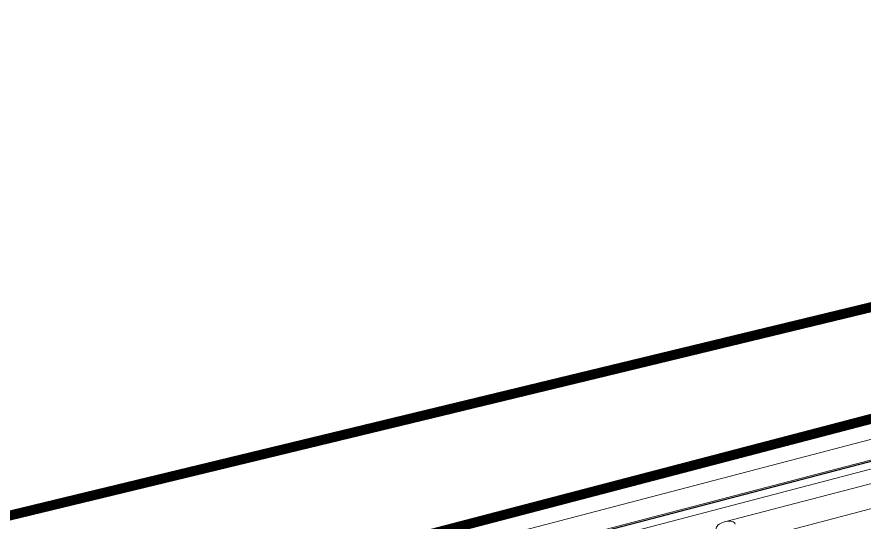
# Model space of a CAD drawing. Header units: millimetres. Extents: x -100356 to 314685, y 446 to 1273965.
# Drawn here: x 89710 to 93991, y 623089 to 625640 of the extents above; entities that cross this region are included whole.
import ezdxf

# ---------------------------------------------------------------- set-up
doc = ezdxf.new("R2010")
doc.units = ezdxf.units.MM
doc.linetypes.add('Dash', pattern=[6, 3, -3])
doc.linetypes.add('DASHED2', pattern=[0.375, 0.25, -0.125])
for name, color, linetype, lineweight in [('20180221 BF$0$TUONG 2', 2, 'Continuous', 25), ('gf$0$Core - tb$0$1-thaythuong', 9, 'Continuous', 13), ('GJ', 1, 'Continuous', 13), ('KÍNH', 150, 'Continuous', 9)]:
    doc.layers.add(name, color=color, linetype=linetype, lineweight=lineweight)

# ---------------------------------------------------------------- blocks, each defined once
blk = doc.blocks.new('SITE')
at = {"layer": 'GJ', "color": 2, "linetype": 'DASHED2', "ltscale": 200, "const_width": 50, "elevation": 0}
blk.add_lwpolyline([(-1160.8, 11822.6), (38571.9, 16750.1), (72293.8, 20682), (72665.9, 20725.4), (70991.8, 24794), (67558.7, 33008.6), (67488.7, 32988.2), (63297, 41856.2), (55641.1, 39398.5), (32498, 31968.9), (30483.5, 38296.4), (27912.2, 37565.9), (20347.2, 35807.5), (-530.8, 30760.1), (-1186, 35376.6)], dxfattribs=at)
blk = doc.blocks.new('escalator')
at = {"layer": '20180221 BF$0$TUONG 2', "ltscale": 0.5}
blk.add_lwpolyline([(0, 0), (13000, 0), (13000, -2800), (0, -2800)], close=True, dxfattribs=at)
at = {"layer": 'gf$0$Core - tb$0$1-thaythuong'}
for p, q in [((7375.4, -38.3), (3035.6, -38.3)), ((7375.4, -109), (4025.7, -109)), ((4025.7, -232.5), (7375.4, -232.5))]:
    blk.add_line(p, q, dxfattribs=at)
at = {"layer": 'gf$0$Core - tb$0$1-thaythuong', "flags": 128}
blk.add_lwpolyline([(4075.6, -134), (4074.8, -129.4), (4072.3, -124.9), (4068.2, -120.8), (4062.6, -117.1), (4055.8, -114), (4048, -111.6), (4039.4, -109.9), (4030.3, -109.1), (4021.1, -109.1), (4012, -109.9), (4003.5, -111.6), (3995.6, -114), (3988.8, -117.1), (3983.3, -120.8), (3979.1, -124.9), (3976.6, -129.4), (3975.8, -134)], dxfattribs=at)

msp = doc.modelspace()

# ---------------------------------------------------------------- linework, layer by layer
at = {"color": 3, "linetype": 'Dash', "ltscale": 30, "const_width": 50, "elevation": 0}
msp.add_lwpolyline([(136710.4, 612010.3), (81740.8, 605425.8), (81740.2, 590605.1), (41140, 590602), (41135.4, 602202.1), (41139.7, 602202), (41139.8, 612302), (32240.9, 612302), (32240.9, 621902), (34740.9, 621902), (34741.1, 623405.1), (32240.9, 623402), (32240.9, 633002), (42090.9, 633001.9), (42090.9, 633201.9), (80094.9, 633201.9), (80094.9, 628505), (81398.4, 628505), (81725.8, 626164.7, 0.44878), (87941.6, 622019.9), (110701.8, 627966.7)], format="xyb", dxfattribs=at)
at = {"layer": 'KÍNH', "elevation": 0}
for points in [[(136710.4, 612010.3), (81740.8, 605425.8), (81740.2, 590605.1), (41140, 590602), (41135.4, 602202.1), (42141.7, 602202), (42141.7, 602202), (43615.9, 602202), (43615.9, 612302), (32240.9, 612302), (32240.9, 621902), (34740.9, 621902), (34741.1, 623405.1), (32240.9, 623402), (32240.9, 633002), (42090.9, 633001.9), (42090.9, 633201.9), (80094.9, 633201.9), (80094.9, 628505), (81398.4, 628505), (81725.8, 626164.7, 0.44878), (87941.6, 622019.9), (110701.8, 627966.7)], [(136599.2, 612097.7), (81640.9, 605514.5), (81640.3, 590705.1), (41239.9, 590702), (41235.4, 602102.1), (42241.7, 602102), (42241.7, 602102), (43715.9, 602102), (43715.9, 612402), (32340.9, 612402), (32340.9, 621802), (34840.9, 621802), (34841.1, 623505.2), (32340.9, 623502.1), (32340.9, 632902), (42190.9, 632901.9), (42190.9, 633101.9), (79994.9, 633101.9), (79994.9, 628405), (81311.4, 628405), (81626.8, 626150.8, 0.44878), (87966.8, 621923.2), (110685.9, 627859.2)], [(136488, 612185.1), (81540.9, 605603.2), (81540.3, 590805.1), (41339.9, 590802), (41335.5, 602002.1), (42341.7, 602002), (42341.7, 602002), (43815.9, 602002), (43815.9, 612502), (32440.9, 612502), (32440.9, 621702), (34940.9, 621702), (34941.1, 623605.3), (32440.9, 623602.2), (32440.9, 632802), (42290.9, 632801.9), (42290.9, 633001.9), (79894.9, 633001.9), (79894.9, 628305), (81224.4, 628305), (81527.8, 626137, 0.44878), (87992.1, 621826.4), (110670.1, 627751.7)]]:
    msp.add_lwpolyline(points, format="xyb", dxfattribs=at)

# ---------------------------------------------------------------- block references
at = {"layer": '20180221 BF$0$TUONG 2', "rotation": 14.65371874512413}
msp.add_blockref('escalator', (89363.5, 622176.9, 0), dxfattribs=at)
at = {"layer": 'GJ'}
msp.add_blockref('SITE', (82927, 590602.1, 0), dxfattribs=at)

doc.saveas('drawing.dxf')
